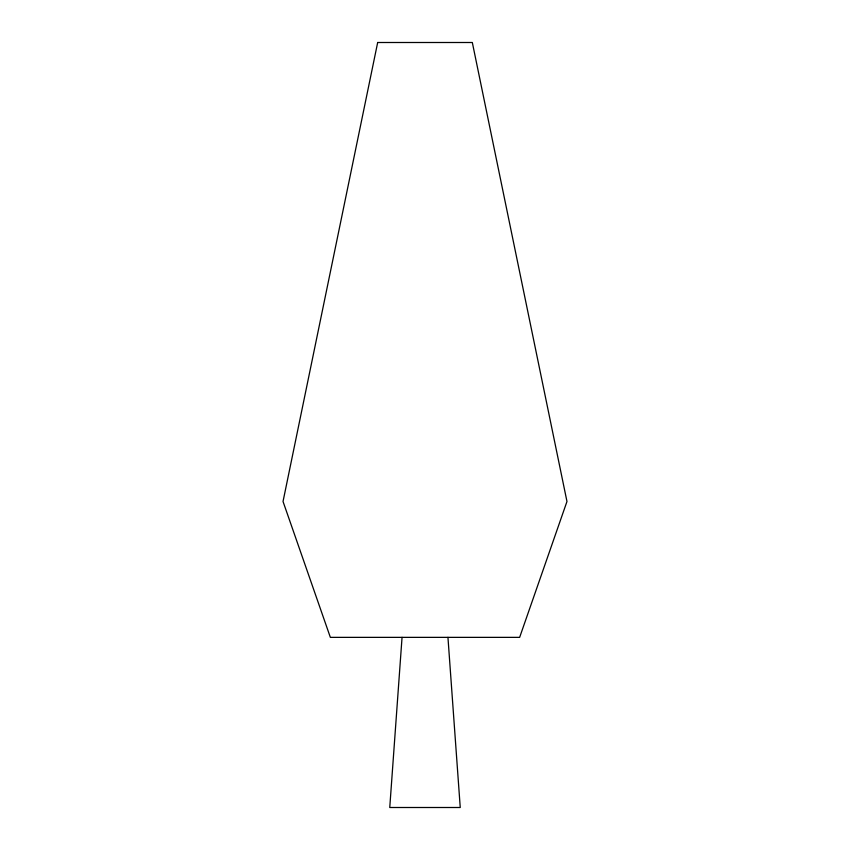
<?xml version="1.0" encoding="UTF-8"?>
<svg xmlns="http://www.w3.org/2000/svg" width="850" height="850" viewBox="0 0 850 850"><rect width="100%" height="100%" fill="white"/><g stroke="black" fill="none" stroke-linecap="round" stroke-linejoin="round"><path stroke-width="1.27" d="M402.05 637.362L389.757 807.5L460.243 807.5L447.95 637.362M377.676 42.5L283.029 501.5L330.353 637.362L519.648 637.362L566.971 501.5L472.324 42.5L377.676 42.5"/></g></svg>
